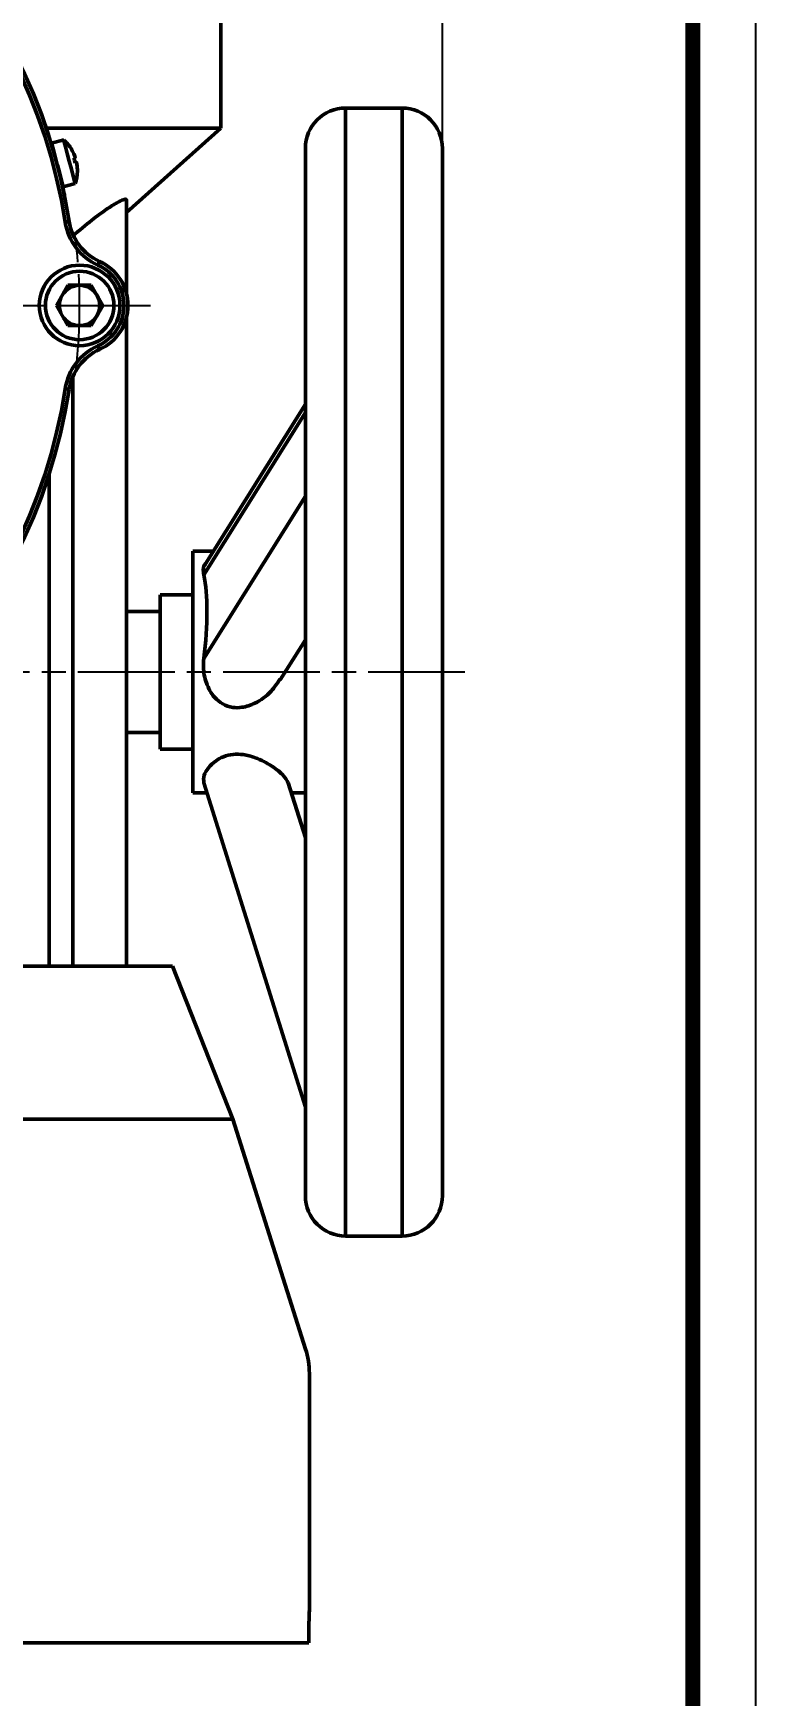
# Model space of a CAD drawing. Header units: millimetres. Extents: x 7343 to 8240, y 5038 to 5694.
# Drawn here: x 8150.7 to 8240.3, y 5299 to 5505.3 of the extents above; entities that cross this region are included whole.
import ezdxf

# ---------------------------------------------------------------- set-up
doc = ezdxf.new("R2010")
doc.units = ezdxf.units.MM
doc.linetypes.add('AM_ISO08W050', pattern=[18, 12, -1.5, 3, -1.5])
for name, color, linetype, lineweight in [('AM_5', 3, 'Continuous', 25), ('AM_7', 4, 'AM_ISO08W050', 25), ('AM_BOR', 7, 'Continuous', 50)]:
    doc.layers.add(name, color=color, linetype=linetype, lineweight=lineweight)
doc.styles.add('工程字', font='gbenor.shx', dxfattribs={"width": 0.707, "bigfont": 'hztxt.shx'})
doc.dimstyles.new('AM_GB$0', dxfattribs={"dimtxt": 3.5, "dimasz": 2.5, "dimexe": 1, "dimexo": 1, "dimgap": 0.5, "dimtad": 1, "dimdsep": 46, "dimtxsty": '工程字', "dimcen": 0, "dimclrd": 256, "dimclre": 256, "dimclrt": 2, "dimadec": 0, "dimazin": 2, "dimtp": 0.1, "dimtm": 0.1, "dimtfac": 0.71, "dimtmove": 0, "dimatfit": 3, "dimfxl": 0, "dimlwd": -1, "dimlwe": -1, "dimarcsym": 0})

# ---------------------------------------------------------------- blocks, each defined once
blk = doc.blocks.new('*D37')
at = {"layer": 'AM_5', "transparency": 16777216}
for p, q in [((7987.44, 5559.55), (7987.44, 5661.97)), ((8198.94, 5660.97), (7989.94, 5660.97)), ((8201.44, 5492.05), (8201.44, 5661.97))]:
    blk.add_line(p, q, dxfattribs=at)
for points in [[(7989.94, 5661.39), (7989.94, 5660.56), (7987.44, 5660.97)], [(8198.94, 5661.39), (8198.94, 5660.56), (8201.44, 5660.97)]]:
    blk.add_solid(points, dxfattribs=at)
at = {"layer": 'Defpoints', "color": 0}
for p in [(7987.44, 5660.97), (7987.44, 5558.55), (8201.44, 5491.05)]:
    blk.add_point(p, dxfattribs=at)
at = {"layer": 'AM_5', "color": 2, "transparency": 16777216, "insert": (8099.69, 5663.97), "char_height": 5, "attachment_point": 5, "style": '工程字'}
blk.add_mtext('214', dxfattribs=at)

msp = doc.modelspace()

# ---------------------------------------------------------------- linework, layer by layer
msp.add_line((8240.31, 5038.228), (8240.31, 5694.478))
at = {"const_width": 1.875}
msp.add_lwpolyline([(8232.497, 5686.665), (7382.497, 5686.665), (7382.497, 5046.04), (8232.497, 5046.04)], close=True, dxfattribs=at)
at = {"layer": 'AM_7'}
for p, q in [((8009.654, 5471.545), (8165.241, 5471.545)), ((8204.236, 5426.045), (8137.622, 5426.045))]:
    msp.add_line(p, q, dxfattribs=at)
msp.add_arc((8087.442, 5471.447), 69, 353.3513, 6.85402, dxfattribs=at)
at = {"layer": 'AM_BOR'}
for p, q in [((8173.942, 5493.545), (8173.942, 5526.545)), ((8196.442, 5496.045), (8189.442, 5496.045)), ((8189.442, 5356.045), (8189.442, 5496.045)), ((8196.442, 5356.045), (8196.442, 5496.045)), ((8173.942, 5493.545), (8152.313, 5493.545)), ((8162.271, 5483.065), (8173.942, 5493.545)), ((8154.463, 5492.086), (8152.972, 5491.693)), ((8184.442, 5361.045), (8184.442, 5491.045)), ((8201.442, 5361.045), (8201.442, 5491.045)), ((8153.302, 5490.436), (8153.287, 5490.432)), ((8155.729, 5489.849), (8155.882, 5489.89)), ((8155.729, 5489.849), (8155.881, 5489.89)), ((8155.889, 5489.861), (8155.738, 5489.821)), ((8156.116, 5488.998), (8156.114, 5488.997)), ((8154.05, 5487.531), (8154.066, 5487.535)), ((8154.397, 5486.278), (8155.889, 5486.671)), ((8162.271, 5472.968), (8162.271, 5484.715)), ((8153.555, 5471.545), (8154.998, 5474.045)), ((8154.998, 5474.045), (8157.885, 5474.045)), ((8157.885, 5474.045), (8159.329, 5471.545)), ((8154.998, 5469.045), (8153.555, 5471.545)), ((8159.329, 5471.545), (8157.885, 5469.045)), ((8157.885, 5469.045), (8154.998, 5469.045)), ((8162.271, 5389.545), (8162.271, 5470.123)), ((8155.616, 5462.754), (8155.616, 5389.545)), ((8184.442, 5458.248), (8171.845, 5438.115)), ((8184.442, 5459.302), (8172.04, 5439.481)), ((8152.663, 5450.606), (8152.663, 5389.545)), ((8184.442, 5447.856), (8171.845, 5427.723)), ((8173.019, 5441.045), (8170.491, 5441.045)), ((8170.491, 5411.045), (8170.491, 5441.045)), ((8170.491, 5435.607), (8166.442, 5435.607)), ((8166.442, 5416.484), (8166.442, 5435.607)), ((8166.442, 5433.545), (8162.271, 5433.545)), ((8181.337, 5425.094), (8184.442, 5430.057)), ((8162.271, 5418.545), (8166.442, 5418.545)), ((8166.442, 5416.484), (8170.491, 5416.484)), ((8170.491, 5411.045), (8172.236, 5411.045)), ((8184.442, 5372.032), (8171.845, 5412.298)), ((8184.442, 5405.524), (8182.322, 5412.298)), ((8182.714, 5411.045), (8184.442, 5411.045)), ((8127.942, 5389.545), (8152.663, 5389.545)), ((8127.942, 5389.545), (8167.942, 5389.545)), ((8152.663, 5389.545), (8155.616, 5389.545)), ((8162.271, 5389.545), (8155.616, 5389.545)), ((8175.442, 5370.545), (8167.942, 5389.545)), ((8175.442, 5370.545), (8128.442, 5370.545)), ((8184.475, 5342.019), (8175.442, 5370.545)), ((8189.442, 5356.045), (8196.442, 5356.045)), ((8184.942, 5309.494), (8184.942, 5339)), ((8184.86, 5305.545), (8091.442, 5305.545))]:
    msp.add_line(p, q, dxfattribs=at)
at = {"layer": 'AM_BOR', "flags": 128}
for points in [[(8153.667, 5489.053), (8153.41, 5490.026), (8153.191, 5490.859), (8153.039, 5491.439), (8152.973, 5491.687), (8152.972, 5491.693)], [(8155.158, 5489.446), (8154.902, 5490.419), (8154.683, 5491.252), (8154.53, 5491.832), (8154.465, 5492.08), (8154.463, 5492.086)], [(8154.397, 5486.278), (8154.392, 5486.297), (8154.314, 5486.593), (8154.151, 5487.212), (8153.925, 5488.071), (8153.684, 5488.986)], [(8155.889, 5486.671), (8155.884, 5486.689), (8155.806, 5486.985), (8155.643, 5487.605), (8155.417, 5488.464), (8155.158, 5489.446)], [(8155.454, 5490.888), (8155.458, 5490.889), (8155.46, 5490.889), (8155.462, 5490.889), (8155.463, 5490.887), (8155.463, 5490.885), (8155.462, 5490.882), (8155.46, 5490.878), (8155.458, 5490.874)], [(8155.146, 5481.957), (8155.136, 5481.955), (8155.108, 5481.951), (8155.063, 5481.944), (8155.001, 5481.935), (8154.926, 5481.923), (8154.841, 5481.91), (8154.748, 5481.896), (8154.652, 5481.881)], [(8158.698, 5476.561), (8158.738, 5476.65), (8158.777, 5476.736), (8158.812, 5476.814), (8158.843, 5476.884), (8158.869, 5476.94), (8158.888, 5476.982), (8158.9, 5477.008), (8158.903, 5477.017)], [(8158.698, 5466.53), (8158.738, 5466.441), (8158.777, 5466.355), (8158.812, 5466.276), (8158.843, 5466.207), (8158.869, 5466.15), (8158.888, 5466.108), (8158.9, 5466.082), (8158.903, 5466.074)], [(8154.652, 5461.21), (8154.748, 5461.195), (8154.841, 5461.181), (8154.926, 5461.168), (8155.001, 5461.156), (8155.063, 5461.147), (8155.108, 5461.14), (8155.136, 5461.135), (8155.146, 5461.134)]]:
    msp.add_lwpolyline(points, dxfattribs=at)
at = {"layer": 'AM_BOR'}
for radius in [5, 4.25]:
    msp.add_circle((8156.442, 5471.545), radius, dxfattribs=at)
for centre, radius, start, end in [((8087.442, 5471.545), 68, 8.74241, 81.25759), ((8087.442, 5471.545), 68.5, 8.74241, 81.25759), ((8189.442, 5491.045), 5, 90, 180), ((8196.442, 5491.045), 5, 0, 90), ((8151.17, 5488.324), 5, 30.85653, 48.8058), ((8151.17, 5488.331), 4.989, 21.65808, 30.83028), ((8156.012, 5488.333), 1.563, 94.80867, 100.68493), ((8150.393, 5488.155), 5.599, 11.6793, 17.82072), ((8155.235, 5491.283), 1.566, 288.81956, 294.68329), ((8150.421, 5488.09), 5.588, 11.67562, 15.10618), ((8156.165, 5487.751), 1.564, 94.81467, 100.68422), ((8151.171, 5488.332), 4.988, 358.66905, 7.84369), ((8151.175, 5488.317), 4.988, 358.66909, 7.84365), ((8151.17, 5488.324), 5, 340.6942, 358.64347), ((8156.151, 5488.197), 0.0197, 23.66453, 68.8833), ((8161.57, 5482.945), 7, 188.74241, 245.77696), ((8161.57, 5482.945), 6.5, 188.74241, 245.77696), ((8156.442, 5471.545), 5.5, 294.22304, 65.77696), ((8156.442, 5471.545), 6, 294.22304, 65.77696), ((8156.442, 5471.545), 2.5, 150, 210), ((8156.442, 5471.545), 2.5, 90, 150), ((8156.442, 5471.545), 2.5, 30, 90), ((8156.442, 5471.545), 2.5, 330, 30), ((8156.442, 5471.545), 2.5, 210, 270), ((8156.442, 5471.545), 2.5, 270, 330), ((8161.57, 5460.146), 7, 114.22304, 171.25759), ((8161.57, 5460.146), 6.5, 114.22304, 171.25759), ((8087.442, 5471.545), 68, 278.74241, 351.25759), ((8087.442, 5471.545), 68.5, 278.74241, 351.25759), ((8189.442, 5361.045), 5, 180, 270), ((8196.442, 5361.045), 5, 270, 0), ((8174.942, 5339), 10, 0, 17.57126)]:
    msp.add_arc(centre, radius, start, end, dxfattribs=at)
msp.add_ellipse((8167.544, 5426.045), major_axis=(2.525, 14.985), ratio=0.263979, start_param=4.8689153, end_param=5.691949, dxfattribs=at)
for points, knots in [([(8155.881, 5489.89), (8155.884, 5489.893), (8155.89, 5489.899), (8155.882, 5489.948), (8155.863, 5490.019), (8155.836, 5490.098), (8155.815, 5490.151), (8155.807, 5490.172)], [0, 0, 0, 0, 0.21349191, 0.42707282, 0.63896651, 0.85011454, 1, 1, 1, 1]), ([(8156.112, 5489.012), (8156.107, 5489.046), (8156.097, 5489.112), (8156.079, 5489.201), (8156.06, 5489.268), (8156.045, 5489.305), (8156.037, 5489.308), (8156.034, 5489.31)], [0, 0, 0, 0, 0.2135008, 0.4270746, 0.6389563, 0.8501143, 1, 1, 1, 1]), ([(8154.567, 5485.202), (8154.554, 5485.266), (8154.53, 5485.382), (8154.403, 5485.99), (8154.202, 5486.902), (8154.024, 5487.638), (8153.933, 5488.011)], [0, 0, 0, 0, 0.2706519, 0.4979533, 0.7454774, 1, 1, 1, 1]), ([(8155.616, 5480.191), (8156.392, 5480.855), (8157.798, 5482.058), (8159.709, 5483.457), (8161.071, 5484.321), (8161.91, 5484.713), (8162.283, 5484.769), (8162.237, 5484.595), (8162.225, 5484.549)], [0, 0, 0, 0, 0.2668773, 0.4842417, 0.656392, 0.8024152, 0.9488617, 1, 1, 1, 1]), ([(8172.057, 5439.467), (8172.038, 5439.449), (8171.76, 5439.196), (8171.754, 5438.699), (8171.828, 5438.221), (8171.845, 5438.115)], [0, 0, 0, 0, 0.0569354, 0.7918253, 1, 1, 1, 1]), ([(8171.845, 5427.723), (8171.818, 5427.37), (8171.741, 5426.349), (8172.08, 5424.631), (8172.952, 5423.035), (8174.147, 5422.018), (8175.362, 5421.593), (8176.77, 5421.617), (8178.465, 5422.219), (8180.142, 5423.398), (8180.932, 5424.626), (8181.266, 5425.146)], [0, 0, 0, 0, 0.0710454, 0.2057307, 0.3435758, 0.4310306, 0.5190321, 0.5962906, 0.7084909, 0.8767669, 1, 1, 1, 1]), ([(8182.322, 5412.298), (8182.163, 5412.585), (8181.803, 5413.236), (8180.329, 5414.398), (8178.563, 5415.356), (8176.852, 5415.832), (8175.463, 5415.881), (8174.273, 5415.583), (8173.195, 5414.979), (8172.359, 5414.15), (8171.777, 5413.148), (8171.821, 5412.599), (8171.845, 5412.298)], [0, 0, 0, 0, 0.1130256, 0.2559112, 0.4015503, 0.4894708, 0.5604098, 0.6317058, 0.6963881, 0.7895712, 0.884591, 1, 1, 1, 1]), ([(8184.94, 5309.494), (8184.94, 5309.508), (8184.942, 5309.563), (8184.927, 5309.192), (8184.901, 5308.42), (8184.873, 5307.294), (8184.861, 5306.276), (8184.86, 5305.687), (8184.86, 5305.545)], [0, 0, 0, 0, 0.0738577, 0.2883181, 0.5028448, 0.7175301, 0.9322163, 1, 1, 1, 1])]:
    msp.add_open_spline(points, degree=3, knots=knots, dxfattribs=at)

# ---------------------------------------------------------------- dimensions: what is measured, and where the dimension line sits
at = {"layer": 'AM_5'}
dim = msp.add_linear_dim(base=(7987.442, 5660.974), p1=(8201.442, 5491.045), p2=(7987.442, 5558.545), dimstyle='AM_GB$0', override={"dimtxt": 5}, dxfattribs=at)
dim.commit()
dim.dimension.update_dxf_attribs({"geometry": '*D37', "text_midpoint": (8099.686, 5660.974), "dimtype": 160})

doc.saveas('drawing.dxf')
